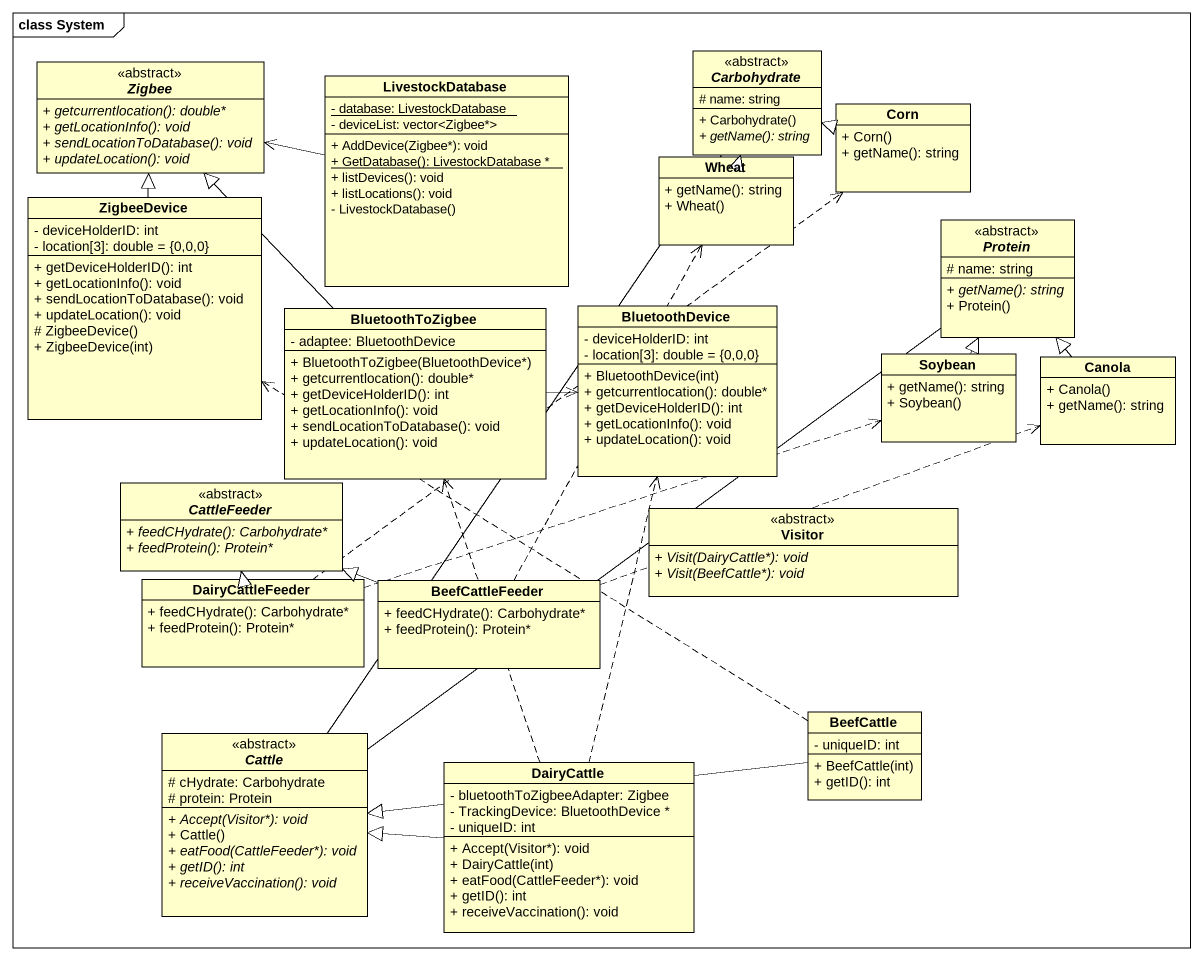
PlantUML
@startuml
mainframe class System
hide circle
hide empty members
skinparam classAttributeIconSize 0
abstract class Zigbee <<abstract>> {
  {abstract} + getcurrentlocation(): double*
  {abstract} + getLocationInfo(): void
  {abstract} + sendLocationToDatabase(): void
  {abstract} + updateLocation(): void
}
abstract class Carbohydrate <<abstract>> {
  # name: string
  + Carbohydrate()
  {abstract} + getName(): string
}
class LivestockDatabase {
  {static} - database: LivestockDatabase
  - deviceList: vector<Zigbee*>
  + AddDevice(Zigbee*): void
  {static} + GetDatabase(): LivestockDatabase *
  + listDevices(): void
  + listLocations(): void
  - LivestockDatabase()
}
class Corn {
  + Corn()
  + getName(): string
}
class Wheat {
  + getName(): string
  + Wheat()
}
class ZigbeeDevice {
  - deviceHolderID: int
  - location[3]: double = {0,0,0}
  + getDeviceHolderID(): int
  + getLocationInfo(): void
  + sendLocationToDatabase(): void
  + updateLocation(): void
  # ZigbeeDevice()
  + ZigbeeDevice(int)
}
abstract class Protein <<abstract>> {
  # name: string
  {abstract} + getName(): string
  + Protein()
}
class BluetoothToZigbee {
  - adaptee: BluetoothDevice
  + BluetoothToZigbee(BluetoothDevice*)
  + getcurrentlocation(): double*
  + getDeviceHolderID(): int
  + getLocationInfo(): void
  + sendLocationToDatabase(): void
  + updateLocation(): void
}
class BluetoothDevice {
  - deviceHolderID: int
  - location[3]: double = {0,0,0}
  + BluetoothDevice(int)
  + getcurrentlocation(): double*
  + getDeviceHolderID(): int
  + getLocationInfo(): void
  + updateLocation(): void
}
class Soybean {
  + getName(): string
  + Soybean()
}
class Canola {
  + Canola()
  + getName(): string
}
abstract class CattleFeeder <<abstract>> {
  {abstract} + feedCHydrate(): Carbohydrate*
  {abstract} + feedProtein(): Protein*
}
class Visitor <<abstract>> {
  {abstract} + Visit(DairyCattle*): void
  {abstract} + Visit(BeefCattle*): void
}
class DairyCattleFeeder {
  + feedCHydrate(): Carbohydrate*
  + feedProtein(): Protein*
}
class BeefCattleFeeder {
  + feedCHydrate(): Carbohydrate*
  + feedProtein(): Protein*
}
abstract class Cattle <<abstract>> {
  # cHydrate: Carbohydrate
  # protein: Protein
  {abstract} + Accept(Visitor*): void
  + Cattle()
  {abstract} + eatFood(CattleFeeder*): void
  {abstract} + getID(): int
  {abstract} + receiveVaccination(): void
}
class BeefCattle {
  - uniqueID: int
  + BeefCattle(int)
  + getID(): int
}
class DairyCattle {
  - bluetoothToZigbeeAdapter: Zigbee
  - TrackingDevice: BluetoothDevice *
  - uniqueID: int
  + Accept(Visitor*): void
  + DairyCattle(int)
  + eatFood(CattleFeeder*): void
  + getID(): int
  + receiveVaccination(): void
}
Carbohydrate -- Cattle
LivestockDatabase -left-> Zigbee
Corn -left-|> Carbohydrate
Wheat -up-|> Carbohydrate
ZigbeeDevice -up-|> Zigbee
Protein -- Cattle
BluetoothToZigbee -up-|> Zigbee
BluetoothToZigbee -right-> BluetoothDevice
Soybean -up-|> Protein
Canola -up-|> Protein
DairyCattleFeeder .up.> Corn
DairyCattleFeeder .right.> Soybean
DairyCattleFeeder -up-|> CattleFeeder
BeefCattleFeeder .up.> Wheat
BeefCattleFeeder .right.> Canola
BeefCattleFeeder -left-|> CattleFeeder
BeefCattle .up.> ZigbeeDevice
BeefCattle -left-|> Cattle
DairyCattle .up.> BluetoothToZigbee
DairyCattle .up.> BluetoothDevice
DairyCattle -left-|> Cattle
@enduml
